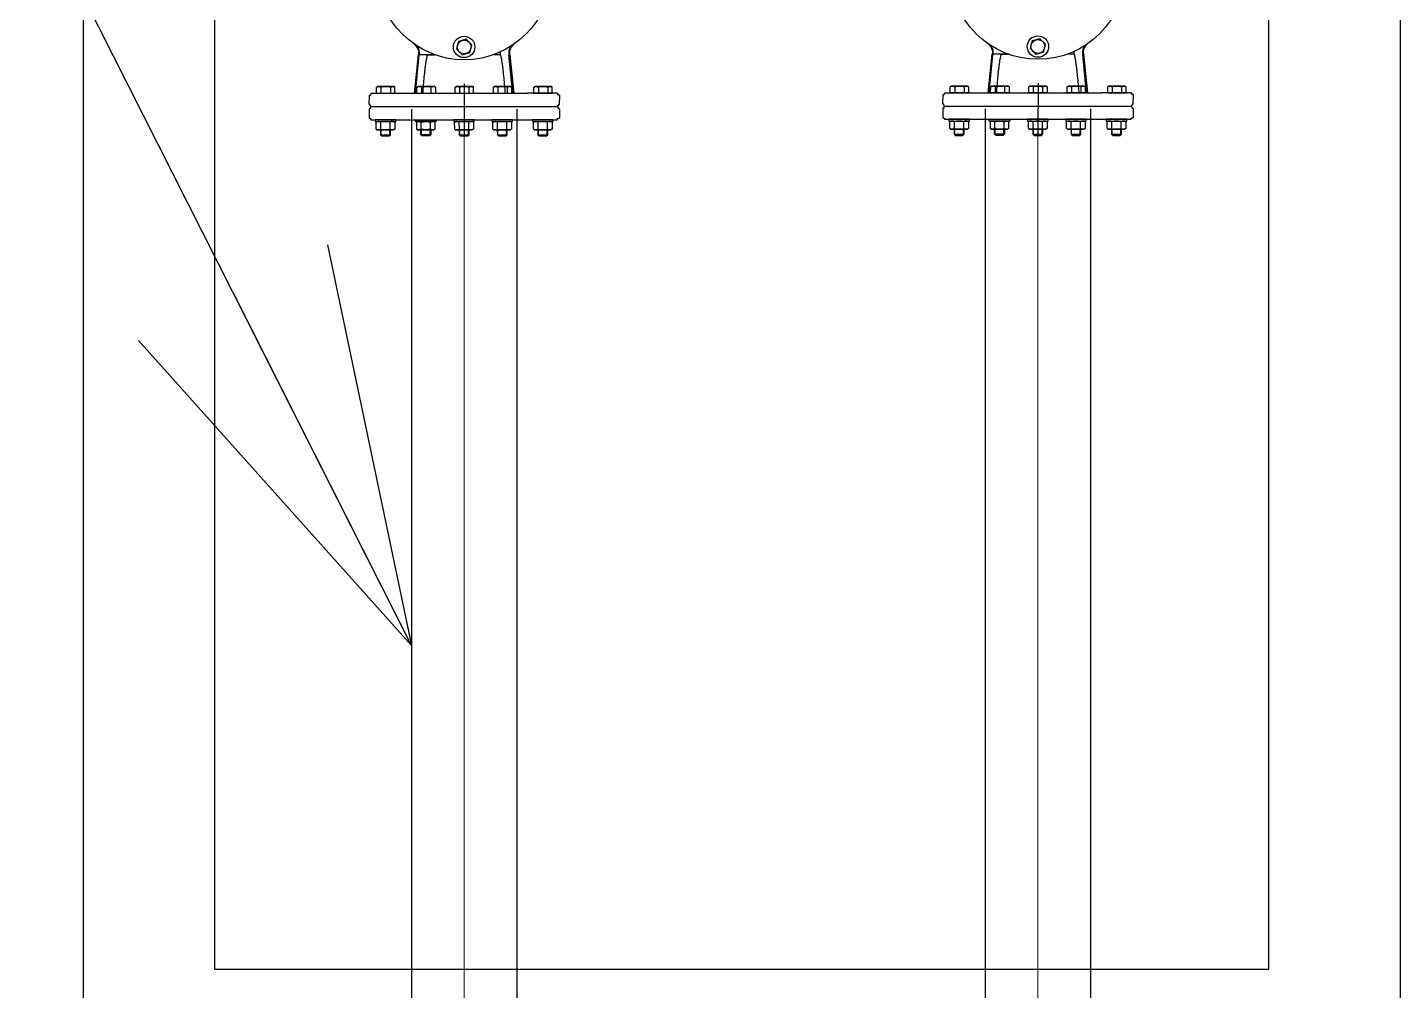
# Model space of a CAD drawing. Header units: millimetres. Extents: x -294625 to 2136527, y -251383 to 128331.
# Drawn here: x 1426385 to 1427426, y -202486 to -201755 of the extents above; entities that cross this region are included whole.
import ezdxf

# ---------------------------------------------------------------- set-up
doc = ezdxf.new("R2010")
doc.units = ezdxf.units.MM
for name, color, linetype, lineweight in [('0-2', 253, 'Continuous', 18), ('ICE-BP', 4, 'Continuous', 25), ('ICE-WALL', 3, 'Continuous', 25), ('N3-NOTE', 11, 'Continuous', 13)]:
    doc.layers.add(name, color=color, linetype=linetype, lineweight=lineweight)
doc.layers.add('H-N-FITTING-35', color=2, linetype='Continuous')
doc.styles.add('P-VNTIMEH', font='vntimeh.shx', dxfattribs={"width": 0.75, "height": 300})
doc.dimstyles.new('N-NOTE', dxfattribs={"dimtxt": 200, "dimasz": 30, "dimexe": 50, "dimexo": 50, "dimgap": 100, "dimtad": 1, "dimdec": 0, "dimdsep": 46, "dimtxsty": 'P-VNTIMEH', "dimblk": 'OPEN30', "dimcen": 0, "dimse1": 1, "dimse2": 1, "dimclrd": 256, "dimclre": 7, "dimclrt": 256, "dimadec": 0, "dimazin": 0, "dimtfac": 1, "dimtdec": 0, "dimtix": 1, "dimtmove": 2, "dimatfit": 3, "dimldrblk": 'OPEN30', "dimfxl": 1, "dimtolj": 1, "dimtzin": 0, "dimarcsym": 0})

# ---------------------------------------------------------------- blocks, each defined once
blk = doc.blocks.new('NUT')
at = {"linetype": 'Continuous'}
for p, q in [((-14.7, 12.1), (-13.1, 13)), ((-14.7, 0.9), (-13.1, 0)), ((-7.5, 1.1), (-7.5, 11.9)), ((7.5, 1.1), (7.5, 11.9)), ((14.7, 12.1), (13.1, 13)), ((14.7, 0.9), (13.1, 0))]:
    blk.add_line(p, q, dxfattribs=at)
blk.add_lwpolyline([(-16.5, 16), (-16.5, 13), (16.5, 13), (16.5, 16)], close=True)
for points in [[(-15, 1.1), (-15, 11.9)], [(-13.1, 13), (13.1, 13)], [(-13.1, 0), (13.1, 0)], [(13.1, 0), (-13.1, 0)], [(15, 11.9), (15, 1.1)]]:
    blk.add_lwpolyline(points, dxfattribs=at)
for centre, radius, start, end in [((-11.3, 6.1), 6.9, 57.0867, 122.9133), ((-11.3, 6.9), 6.9, 237.0867, 302.9133), ((0, -13), 26, 73.2213, 106.7787), ((0, 26), 26, 253.2213, 286.7787), ((11.3, 6.1), 6.9, 57.0867, 122.9133), ((11.3, 6.9), 6.9, 237.0867, 302.9133)]:
    blk.add_arc(centre, radius, start, end, dxfattribs=at)
blk = doc.blocks.new('_Open30')
at = {"color": 0, "linetype": 'ByBlock', "lineweight": -2}
for p, q in [((-1, 0.2679), (0, 0)), ((0, 0), (-1, -0.2679)), ((0, 0), (-1, 0))]:
    blk.add_line(p, q, dxfattribs=at)

msp = doc.modelspace()

# ---------------------------------------------------------------- linework, layer by layer
at = {"layer": '0-2'}
for p, q in [((1426716, -201817.2, 11.4), (1426716, -203080, 1)), ((1427151.3, -201816.9, 10.4), (1427151.3, -203079.6))]:
    msp.add_line(p, q, dxfattribs=at)
at = {"layer": 'H-N-FITTING-35', "ltscale": 1000}
for p, q in [((1426680, -201770, 10.8), (1426680.5, -201769.5, 10.8)), ((1426681.3, -201770, 10.8), (1426680, -201770, 10.8)), ((1426711.7, -201765.8, 13.1), (1426710.2, -201771.7, 13.1)), ((1426710.2, -201771.7, 13.1), (1426714.5, -201775.9, 13.1)), ((1426717.5, -201764.2, 13.1), (1426711.7, -201765.8, 13.1)), ((1426721.8, -201768.4, 13.1), (1426717.5, -201764.2, 13.1)), ((1426720.3, -201774.2, 13.1), (1426721.8, -201768.4, 13.1)), ((1426752, -201770, 10.8), (1426751.5, -201769.5, 10.8)), ((1427115.3, -201769.6, 9.8), (1427115.8, -201769.2, 9.8)), ((1427116.6, -201769.6, 9.8), (1427115.3, -201769.6, 9.8)), ((1427147, -201765.5, 12.1), (1427145.5, -201771.3, 12.1)), ((1427145.5, -201771.3, 12.1), (1427149.8, -201775.5, 12.1)), ((1427152.8, -201763.8, 12.1), (1427147, -201765.5, 12.1)), ((1427157.1, -201768, 12.1), (1427152.8, -201763.8, 12.1)), ((1427155.6, -201773.9, 12.1), (1427157.1, -201768, 12.1)), ((1427187.3, -201769.6, 9.8), (1427186.8, -201769.2, 9.8)), ((1426678.4, -201805.3, 10.8), (1426681.3, -201776, 10.8)), ((1426681.3, -201776, 10.8), (1426678.4, -201805.3, 10.8)), ((1426679, -201805.4, 10.8), (1426681.9, -201776.1, 10.8)), ((1426693.9, -201776, 10.8), (1426681.3, -201776, 10.8)), ((1426681.3, -201776, 10.8), (1426681.9, -201776.1, 10.8)), ((1426688.3, -201776, 10.8), (1426693.9, -201776, 10.8)), ((1426714.5, -201775.9, 13.1), (1426720.3, -201774.2, 13.1)), ((1426743.7, -201776, 10.8), (1426738.1, -201776, 10.8)), ((1426750.7, -201776, 10.8), (1426750, -201776.1, 10.8)), ((1426752.9, -201805.4, 10.8), (1426750, -201776.1, 10.8)), ((1426750.7, -201776, 10.8), (1426753.6, -201805.3, 10.8)), ((1427113.7, -201804.9, 9.8), (1427116.6, -201775.6, 9.8)), ((1427116.6, -201775.6, 9.8), (1427113.7, -201804.9, 9.8)), ((1427114.3, -201805.1, 9.8), (1427117.2, -201775.8, 9.8)), ((1427129.2, -201775.6, 9.8), (1427116.6, -201775.6, 9.8)), ((1427116.6, -201775.6, 9.8), (1427117.2, -201775.8, 9.8)), ((1427123.6, -201775.6, 9.8), (1427129.2, -201775.6, 9.8)), ((1427149.8, -201775.5, 12.1), (1427155.6, -201773.9, 12.1)), ((1427179, -201775.6, 9.8), (1427173.4, -201775.6, 9.8)), ((1427186, -201775.6, 9.8), (1427185.3, -201775.8, 9.8)), ((1427188.2, -201805.1, 9.8), (1427185.3, -201775.8, 9.8)), ((1427186, -201775.6, 9.8), (1427188.9, -201804.9, 9.8)), ((1426649.5, -201800.5, 11.4), (1426650.2, -201800.1, 11.4)), ((1426662.6, -201800, 11.4), (1426650.2, -201800.1, 11.4)), ((1426650.2, -201800.1, 11.4), (1426662.6, -201800, 11.4)), ((1426652.9, -201800.6, 11.4), (1426652.9, -201805.3, 11.4)), ((1426660, -201800.6, 11.4), (1426660, -201805.2, 11.4)), ((1426663.4, -201800.5, 11.4), (1426662.6, -201800, 11.4)), ((1426680.3, -201800.5, 11.4), (1426681, -201800, 11.4)), ((1426681, -201800, 11.4), (1426693.4, -201800.1, 11.4)), ((1426693.4, -201800.1, 11.4), (1426681, -201800, 11.4)), ((1426683.7, -201800.6, 11.4), (1426683.7, -201805.2, 11.4)), ((1426690.8, -201800.6, 11.4), (1426690.8, -201805.3, 11.4)), ((1426694.2, -201800.5, 11.4), (1426693.4, -201800.1, 11.4)), ((1426709.1, -201800.5, 11.4), (1426709.9, -201800.1, 11.4)), ((1426722.3, -201800, 11.4), (1426709.9, -201800.1, 11.4)), ((1426709.9, -201800.1, 11.4), (1426722.3, -201800, 11.4)), ((1426712.5, -201800.6, 11.4), (1426712.5, -201805.3, 11.4)), ((1426716.1, -201798, 11.4), (1426715.9, -201836.5, 11.4)), ((1426719.6, -201800.6, 11.4), (1426719.6, -201805.2, 11.4)), ((1426723, -201800.5, 11.4), (1426722.3, -201800, 11.4)), ((1426738.1, -201800.5, 11.4), (1426738.9, -201800.1, 11.4)), ((1426751.3, -201800, 11.4), (1426738.9, -201800.1, 11.4)), ((1426738.9, -201800.1, 11.4), (1426751.3, -201800, 11.4)), ((1426741.5, -201800.6, 11.4), (1426741.5, -201805.3, 11.4)), ((1426748.6, -201800.6, 11.4), (1426748.6, -201805.2, 11.4)), ((1426752, -201800.5, 11.4), (1426751.3, -201800, 11.4)), ((1426768.9, -201800.5, 11.4), (1426769.6, -201800.1, 11.4)), ((1426782, -201800, 11.4), (1426769.6, -201800.1, 11.4)), ((1426769.6, -201800.1, 11.4), (1426782, -201800, 11.4)), ((1426772.3, -201800.6, 11.4), (1426772.3, -201805.3, 11.4)), ((1426779.4, -201800.6, 11.4), (1426779.4, -201805.2, 11.4)), ((1426782.8, -201800.5, 11.4), (1426782, -201800, 11.4)), ((1427084.8, -201800.2, 10.4), (1427085.5, -201799.7, 10.4)), ((1427097.9, -201799.7, 10.4), (1427085.5, -201799.7, 10.4)), ((1427085.5, -201799.7, 10.4), (1427097.9, -201799.7, 10.4)), ((1427088.2, -201800.2, 10.4), (1427088.2, -201804.9, 10.4)), ((1427095.3, -201800.2, 10.4), (1427095.3, -201804.9, 10.4)), ((1427098.7, -201800.1, 10.4), (1427097.9, -201799.7, 10.4)), ((1427115.6, -201800.1, 10.4), (1427116.4, -201799.7, 10.4)), ((1427116.4, -201799.7, 10.4), (1427128.7, -201799.7, 10.4)), ((1427128.7, -201799.7, 10.4), (1427116.4, -201799.7, 10.4)), ((1427119, -201800.2, 10.4), (1427119, -201804.9, 10.4)), ((1427126.1, -201800.2, 10.4), (1427126.1, -201804.9, 10.4)), ((1427129.5, -201800.1, 10.4), (1427128.7, -201799.7, 10.4)), ((1427144.4, -201800.2, 10.4), (1427145.2, -201799.7, 10.4)), ((1427157.6, -201799.7, 10.4), (1427145.2, -201799.7, 10.4)), ((1427145.2, -201799.7, 10.4), (1427157.6, -201799.7, 10.4)), ((1427147.8, -201800.2, 10.4), (1427147.8, -201804.9, 10.4)), ((1427151.4, -201797.6, 10.4), (1427151.2, -201836.1, 10.4)), ((1427154.9, -201800.2, 10.4), (1427154.9, -201804.9, 10.4)), ((1427158.3, -201800.1, 10.4), (1427157.6, -201799.7, 10.4)), ((1427173.4, -201800.2, 10.4), (1427174.2, -201799.7, 10.4)), ((1427186.6, -201799.7, 10.4), (1427174.2, -201799.7, 10.4)), ((1427174.2, -201799.7, 10.4), (1427186.6, -201799.7, 10.4)), ((1427176.8, -201800.2, 10.4), (1427176.8, -201804.9, 10.4)), ((1427183.9, -201800.2, 10.4), (1427183.9, -201804.9, 10.4)), ((1427187.3, -201800.1, 10.4), (1427186.6, -201799.7, 10.4)), ((1427204.2, -201800.2, 10.4), (1427204.9, -201799.7, 10.4)), ((1427217.3, -201799.7, 10.4), (1427204.9, -201799.7, 10.4)), ((1427204.9, -201799.7, 10.4), (1427217.3, -201799.7, 10.4)), ((1427207.6, -201800.2, 10.4), (1427207.6, -201804.9, 10.4)), ((1427214.7, -201800.2, 10.4), (1427214.7, -201804.9, 10.4)), ((1427218.1, -201800.1, 10.4), (1427217.3, -201799.7, 10.4)), ((1426664.2, -201805.2, 11.4), (1426648.6, -201805.3, 11.4)), ((1426679.4, -201805.2, 11.4), (1426695, -201805.3, 11.4)), ((1426723.9, -201805.2, 11.4), (1426708.3, -201805.3, 11.4)), ((1426752.9, -201805.2, 11.4), (1426737.3, -201805.3, 11.4)), ((1426783.6, -201805.2, 11.4), (1426768, -201805.3, 11.4)), ((1427099.5, -201804.9, 10.4), (1427083.9, -201804.9, 10.4)), ((1427114.7, -201804.9, 10.4), (1427130.3, -201804.9, 10.4)), ((1427159.2, -201804.9, 10.4), (1427143.6, -201804.9, 10.4)), ((1427188.2, -201804.9, 10.4), (1427172.6, -201804.9, 10.4)), ((1427218.9, -201804.9, 10.4), (1427203.3, -201804.9, 10.4)), ((1426661.1, -201826.3, 11.4), (1426661.1, -201825.2, 11.4)), ((1427096.4, -201825.9, 10.4), (1427096.4, -201824.9, 10.4))]:
    msp.add_line(p, q, dxfattribs=at)
for points, elevation in [([(1426649.3, -201800.6), (1426649.3, -201805.3)], 11.4), ([(1426663.5, -201805.2), (1426663.5, -201800.6)], 11.4), ([(1426680.1, -201805.2), (1426680.1, -201800.6)], 11.4), ([(1426694.3, -201800.6), (1426694.3, -201805.3)], 11.4), ([(1426709, -201800.6), (1426709, -201805.3)], 11.4), ([(1426723.2, -201805.2), (1426723.2, -201800.6)], 11.4), ([(1426738, -201800.6), (1426738, -201805.3)], 11.4), ([(1426752.2, -201805.2), (1426752.2, -201800.6)], 11.4), ([(1426768.7, -201800.6), (1426768.7, -201805.3)], 11.4), ([(1426782.9, -201805.2), (1426782.9, -201800.6)], 11.4), ([(1427084.6, -201800.2), (1427084.6, -201804.9)], 10.4), ([(1427098.8, -201804.9), (1427098.8, -201800.2)], 10.4), ([(1427115.4, -201804.9), (1427115.5, -201800.2)], 10.4), ([(1427129.6, -201800.2), (1427129.6, -201804.9)], 10.4), ([(1427144.3, -201800.2), (1427144.3, -201804.9)], 10.4), ([(1427158.5, -201804.9), (1427158.5, -201800.2)], 10.4), ([(1427173.3, -201800.2), (1427173.3, -201804.9)], 10.4), ([(1427187.5, -201804.9), (1427187.5, -201800.2)], 10.4), ([(1427204, -201800.2), (1427204, -201804.9)], 10.4), ([(1427218.2, -201804.9), (1427218.2, -201800.2)], 10.4), ([(1426643.9, -201813.6), (1426644.2, -201806.5)], 10.9), ([(1426643.9, -201813.6), (1426644.2, -201806.5)], 10.9), ([(1426643.9, -201813.6), (1426644.2, -201806.5)], 10.9), ([(1426643.9, -201813.6), (1426643.9, -201813.2)], 10.9), ([(1426644.2, -201806.5), (1426644.2, -201806.5)], 10.9), ([(1426644.2, -201806.5), (1426645, -201806.5)], 10.9), ([(1426645, -201806.5), (1426645, -201806.1)], 10.9), ([(1426645, -201806.1), (1426645, -201806.1)], 10.9), ([(1426645, -201806.1), (1426645, -201806.1)], 10.9), ([(1426645, -201806.1), (1426645, -201806.1)], 10.9), ([(1426645, -201806.1), (1426645.4, -201806.1)], 10.9), ([(1426645.4, -201806.1), (1426645.4, -201805.2)], 10.9), ([(1426645.4, -201805.2), (1426645.4, -201805.2)], 10.9), ([(1426645.4, -201805.2), (1426669.6, -201805.2)], 10.9), ([(1426645.4, -201805.2), (1426669.6, -201805.2)], 10.9), ([(1426645.4, -201805.2), (1426764, -201805.2)], 10.9), ([(1426649.3, -201805.3), (1426663.5, -201805.2)], 11.4), ([(1426694.3, -201805.3), (1426680.1, -201805.2)], 11.4), ([(1426709, -201805.3), (1426723.2, -201805.2)], 11.4), ([(1426738, -201805.3), (1426752.2, -201805.2)], 11.4), ([(1426786.9, -201805.2), (1426764, -201805.2)], 10.9), ([(1426786.9, -201805.2), (1426764, -201805.2)], 10.9), ([(1426786.9, -201805.2), (1426764, -201805.2)], 10.9), ([(1426768.7, -201805.3), (1426782.9, -201805.2)], 11.4), ([(1426786.9, -201805.2), (1426786.9, -201805.2)], 10.9), ([(1426786.9, -201805.2), (1426786.9, -201805.2)], 10.9), ([(1426786.9, -201805.2), (1426786.9, -201806.1)], 10.9), ([(1426786.9, -201806.1), (1426787.8, -201806.1)], 10.9), ([(1426787.8, -201806.1), (1426787.8, -201806.1)], 10.9), ([(1426787.8, -201806.1), (1426787.8, -201806.1)], 10.9), ([(1426787.8, -201806.1), (1426787.8, -201806.1)], 10.9), ([(1426787.8, -201806.1), (1426787.8, -201806.5)], 10.9), ([(1426787.8, -201806.5), (1426788.6, -201806.5)], 10.9), ([(1426788.3, -201813.6), (1426788.6, -201806.5)], 10.9), ([(1426788.3, -201813.6), (1426788.6, -201806.5)], 10.9), ([(1426788.3, -201813.6), (1426788.6, -201806.5)], 10.9), ([(1427079.2, -201813.3), (1427079.5, -201806.1)], 9.9), ([(1427079.2, -201813.3), (1427079.5, -201806.1)], 9.9), ([(1427079.2, -201813.3), (1427079.5, -201806.1)], 9.9), ([(1427079.2, -201813.3), (1427079.2, -201812.8)], 9.9), ([(1427080, -201813.3), (1427079.2, -201813.3)], 9.9), ([(1427079.2, -201813.3), (1427079.2, -201813.3)], 9.9), ([(1427079.5, -201806.1), (1427079.5, -201806.1)], 9.9), ([(1427079.5, -201806.1), (1427080.3, -201806.1)], 9.9), ([(1427080, -201814.1), (1427080, -201813.3)], 9.9), ([(1427080, -201813.3), (1427080, -201813.3)], 9.9), ([(1427080.3, -201806.1), (1427080.3, -201805.7)], 9.9), ([(1427080.3, -201805.7), (1427080.3, -201805.7)], 9.9), ([(1427080.3, -201805.7), (1427080.3, -201805.7)], 9.9), ([(1427080.3, -201805.7), (1427080.3, -201805.7)], 9.9), ([(1427080.3, -201805.7), (1427080.7, -201805.7)], 9.9), ([(1427080.7, -201805.7), (1427080.7, -201804.9)], 9.9), ([(1427080.7, -201804.9), (1427080.7, -201804.9)], 9.9), ([(1427080.7, -201804.9), (1427104.9, -201804.9)], 9.9), ([(1427080.7, -201804.9), (1427104.9, -201804.9)], 9.9), ([(1427080.7, -201804.9), (1427199.3, -201804.9)], 9.9), ([(1427084.6, -201804.9), (1427098.8, -201804.9)], 10.4), ([(1427129.6, -201804.9), (1427115.4, -201804.9)], 10.4), ([(1427144.3, -201804.9), (1427158.5, -201804.9)], 10.4), ([(1427173.3, -201804.9), (1427187.5, -201804.9)], 10.4), ([(1427222.2, -201804.9), (1427199.3, -201804.9)], 9.9), ([(1427222.2, -201804.9), (1427199.3, -201804.9)], 9.9), ([(1427222.2, -201804.9), (1427199.3, -201804.9)], 9.9), ([(1427204, -201804.9), (1427218.2, -201804.9)], 10.4), ([(1427222.2, -201804.9), (1427222.2, -201804.9)], 9.9), ([(1427222.2, -201804.9), (1427222.2, -201804.9)], 9.9), ([(1427222.2, -201804.9), (1427222.2, -201805.7)], 9.9), ([(1427222.2, -201805.7), (1427223.1, -201805.7)], 9.9), ([(1427223.6, -201813.3), (1427222.8, -201813.3)], 9.9), ([(1427222.8, -201813.3), (1427222.8, -201814.1)], 9.9), ([(1427223.1, -201805.7), (1427223.1, -201805.7)], 9.9), ([(1427223.1, -201805.7), (1427223.1, -201805.7)], 9.9), ([(1427223.1, -201805.7), (1427223.1, -201805.7)], 9.9), ([(1427223.1, -201805.7), (1427223.1, -201806.1)], 9.9), ([(1427223.1, -201806.1), (1427223.9, -201806.1)], 9.9), ([(1427223.6, -201813.3), (1427223.9, -201806.1)], 9.9), ([(1427223.6, -201813.3), (1427223.9, -201806.1)], 9.9), ([(1427223.6, -201813.3), (1427223.9, -201806.1)], 9.9), ([(1427223.6, -201813.3), (1427223.6, -201813.3)], 9.9), ([(1427223.6, -201813.3), (1427223.6, -201813.3)], 9.9), ([(1426644.7, -201813.6), (1426643.9, -201813.6)], 10.9), ([(1426643.9, -201813.6), (1426643.9, -201813.6)], 10.9), ([(1426643.9, -201816.9), (1426643.9, -201824)], 10.9), ([(1426643.9, -201816.9), (1426643.9, -201824)], 10.9), ([(1426643.9, -201816.9), (1426643.9, -201824)], 10.9), ([(1426644.7, -201816.9), (1426643.9, -201816.9)], 10.9), ([(1426643.9, -201816.9), (1426643.9, -201816.9)], 10.9), ([(1426643.9, -201816.9), (1426643.9, -201817.3)], 10.9), ([(1426644.7, -201814.4), (1426644.7, -201813.6)], 10.9), ([(1426644.7, -201813.6), (1426644.7, -201813.6)], 10.9), ([(1426645.2, -201815.3), (1426644.7, -201814.4)], 10.9), ([(1426644.7, -201814.4), (1426644.7, -201814.4)], 10.9), ([(1426644.7, -201814.4), (1426644.7, -201814.4)], 10.9), ([(1426645.2, -201815.3), (1426644.7, -201816.1)], 10.9), ([(1426644.7, -201816.1), (1426644.7, -201816.1)], 10.9), ([(1426644.7, -201816.1), (1426644.7, -201816.1)], 10.9), ([(1426644.7, -201816.1), (1426644.7, -201816.9)], 10.9), ([(1426644.7, -201816.9), (1426644.7, -201816.9)], 10.9), ([(1426645.2, -201815.3), (1426645.2, -201815.3)], 10.9), ([(1426645.2, -201815.3), (1426645.2, -201815.3)], 10.9), ([(1426645.2, -201815.3), (1426786.7, -201815.3)], 10.9), ([(1426645.2, -201815.3), (1426786.7, -201815.3)], 10.9), ([(1426645.2, -201815.3), (1426786.7, -201815.3)], 10.9), ([(1426645.2, -201815.3), (1426645.2, -201815.3)], 10.9), ([(1426645.2, -201815.3), (1426645.2, -201815.3)], 10.9), ([(1426645.2, -201815.3), (1426786.7, -201815.3)], 10.9), ([(1426645.2, -201815.3), (1426786.7, -201815.3)], 10.9), ([(1426645.2, -201815.3), (1426786.7, -201815.3)], 10.9), ([(1426787.5, -201814.4), (1426786.7, -201815.3)], 10.9), ([(1426787.5, -201816.1), (1426786.7, -201815.3)], 10.9), ([(1426786.7, -201815.3), (1426786.7, -201815.3)], 10.9), ([(1426786.7, -201815.3), (1426786.7, -201815.3)], 10.9), ([(1426788.3, -201813.6), (1426787.5, -201813.6)], 10.9), ([(1426787.5, -201813.6), (1426787.5, -201814.4)], 10.9), ([(1426787.5, -201814.4), (1426787.5, -201814.4)], 10.9), ([(1426787.5, -201814.4), (1426787.5, -201814.4)], 10.9), ([(1426787.5, -201814.4), (1426787.5, -201814.4)], 10.9), ([(1426787.5, -201816.9), (1426787.5, -201816.1)], 10.9), ([(1426787.5, -201816.1), (1426787.5, -201816.1)], 10.9), ([(1426787.5, -201816.1), (1426787.5, -201816.1)], 10.9), ([(1426787.5, -201816.1), (1426787.5, -201816.1)], 10.9), ([(1426788.3, -201816.9), (1426787.5, -201816.9)], 10.9), ([(1426788.3, -201813.6), (1426788.3, -201813.6)], 10.9), ([(1426788.3, -201813.6), (1426788.3, -201813.6)], 10.9), ([(1426788.3, -201816.9), (1426788.3, -201824)], 10.9), ([(1426788.3, -201816.9), (1426788.3, -201824)], 10.9), ([(1426788.3, -201816.9), (1426788.3, -201824)], 10.9), ([(1426788.3, -201816.9), (1426788.3, -201816.9)], 10.9), ([(1426788.3, -201816.9), (1426788.3, -201816.9)], 10.9), ([(1427079.2, -201816.5), (1427079.2, -201823.7)], 9.9), ([(1427079.2, -201816.5), (1427079.2, -201823.7)], 9.9), ([(1427079.2, -201816.5), (1427079.2, -201823.7)], 9.9), ([(1427080, -201816.5), (1427079.2, -201816.5)], 9.9), ([(1427079.2, -201816.5), (1427079.2, -201816.5)], 9.9), ([(1427079.2, -201816.5), (1427079.2, -201816.9)], 9.9), ([(1427079.2, -201823.7), (1427079.2, -201823.7)], 9.9), ([(1427079.2, -201823.7), (1427080, -201823.7)], 9.9), ([(1427080.5, -201814.9), (1427080, -201814.1)], 9.9), ([(1427080, -201814.1), (1427080, -201814.1)], 9.9), ([(1427080, -201814.1), (1427080, -201814.1)], 9.9), ([(1427080.5, -201814.9), (1427080, -201815.7)], 9.9), ([(1427080, -201815.7), (1427080, -201815.7)], 9.9), ([(1427080, -201815.7), (1427080, -201815.7)], 9.9), ([(1427080, -201815.7), (1427080, -201816.5)], 9.9), ([(1427080, -201816.5), (1427080, -201816.5)], 9.9), ([(1427080, -201823.7), (1427080, -201824.1)], 9.9), ([(1427080.5, -201814.9), (1427080.5, -201814.9)], 9.9), ([(1427080.5, -201814.9), (1427080.5, -201814.9)], 9.9), ([(1427080.5, -201814.9), (1427222, -201814.9)], 9.9), ([(1427080.5, -201814.9), (1427222, -201814.9)], 9.9), ([(1427080.5, -201814.9), (1427222, -201814.9)], 9.9), ([(1427080.5, -201814.9), (1427080.5, -201814.9)], 9.9), ([(1427080.5, -201814.9), (1427080.5, -201814.9)], 9.9), ([(1427080.5, -201814.9), (1427222, -201814.9)], 9.9), ([(1427080.5, -201814.9), (1427222, -201814.9)], 9.9), ([(1427080.5, -201814.9), (1427222, -201814.9)], 9.9), ([(1427222.8, -201814.1), (1427222, -201814.9)], 9.9), ([(1427222.8, -201815.7), (1427222, -201814.9)], 9.9), ([(1427222, -201814.9), (1427222, -201814.9)], 9.9), ([(1427222, -201814.9), (1427222, -201814.9)], 9.9), ([(1427222.8, -201814.1), (1427222.8, -201814.1)], 9.9), ([(1427222.8, -201814.1), (1427222.8, -201814.1)], 9.9), ([(1427222.8, -201814.1), (1427222.8, -201814.1)], 9.9), ([(1427222.8, -201816.5), (1427222.8, -201815.7)], 9.9), ([(1427222.8, -201815.7), (1427222.8, -201815.7)], 9.9), ([(1427222.8, -201815.7), (1427222.8, -201815.7)], 9.9), ([(1427222.8, -201815.7), (1427222.8, -201815.7)], 9.9), ([(1427223.6, -201816.5), (1427222.8, -201816.5)], 9.9), ([(1427222.8, -201824.1), (1427222.8, -201823.7)], 9.9), ([(1427222.8, -201823.7), (1427223.6, -201823.7)], 9.9), ([(1427223.6, -201816.5), (1427223.6, -201823.7)], 9.9), ([(1427223.6, -201816.5), (1427223.6, -201823.7)], 9.9), ([(1427223.6, -201816.5), (1427223.6, -201823.7)], 9.9), ([(1427223.6, -201816.5), (1427223.6, -201816.5)], 9.9), ([(1427223.6, -201816.5), (1427223.6, -201816.5)], 9.9), ([(1426643.9, -201824), (1426643.9, -201824)], 10.9), ([(1426643.9, -201824), (1426644.7, -201824)], 10.9), ([(1426644.7, -201824), (1426644.7, -201824.4)], 10.9), ([(1426644.7, -201824.4), (1426644.7, -201824.4)], 10.9), ([(1426644.7, -201824.4), (1426644.7, -201824.4)], 10.9), ([(1426644.7, -201824.4), (1426644.7, -201824.4)], 10.9), ([(1426644.7, -201824.4), (1426645.2, -201824.4)], 10.9), ([(1426645.2, -201824.4), (1426645.2, -201825.2)], 10.9), ([(1426645.2, -201825.2), (1426645.2, -201825.2)], 10.9), ([(1426645.2, -201825.2), (1426669.4, -201825.2)], 10.9), ([(1426645.2, -201825.2), (1426786.7, -201825.2)], 10.9), ([(1426653, -201836.6), (1426653, -201832.8)], 11.4), ([(1426659.6, -201836.6), (1426659.6, -201832.8)], 11.4), ([(1426683.6, -201836.6), (1426683.6, -201832.8)], 11.4), ([(1426690.2, -201836.6), (1426690.2, -201832.8)], 11.4), ([(1426712.6, -201836.6), (1426712.6, -201832.8)], 11.4), ([(1426719.3, -201836.6), (1426719.2, -201832.8)], 11.4), ([(1426741.6, -201836.6), (1426741.6, -201832.8)], 11.4), ([(1426748.2, -201836.6), (1426748.2, -201832.8)], 11.4), ([(1426772.4, -201836.6), (1426772.4, -201832.8)], 11.4), ([(1426779, -201836.6), (1426779, -201832.8)], 11.4), ([(1426786.7, -201825.2), (1426786.7, -201824.4)], 10.9), ([(1426786.7, -201824.4), (1426787.5, -201824.4)], 10.9), ([(1426786.7, -201825.2), (1426786.7, -201825.2)], 10.9), ([(1426786.7, -201825.2), (1426786.7, -201825.2)], 10.9), ([(1426787.5, -201824.4), (1426787.5, -201824)], 10.9), ([(1426787.5, -201824), (1426788.3, -201824)], 10.9), ([(1426787.5, -201824.4), (1426787.5, -201824.4)], 10.9), ([(1426787.5, -201824.4), (1426787.5, -201824.4)], 10.9), ([(1426787.5, -201824.4), (1426787.5, -201824.4)], 10.9), ([(1427080, -201824.1), (1427080, -201824.1)], 9.9), ([(1427080, -201824.1), (1427080, -201824.1)], 9.9), ([(1427080, -201824.1), (1427080, -201824.1)], 9.9), ([(1427080, -201824.1), (1427080.5, -201824.1)], 9.9), ([(1427080.5, -201824.1), (1427080.5, -201824.9)], 9.9), ([(1427080.5, -201824.9), (1427080.5, -201824.9)], 9.9), ([(1427080.5, -201824.9), (1427104.7, -201824.9)], 9.9), ([(1427080.5, -201824.9), (1427222, -201824.9)], 9.9), ([(1427088.3, -201836.2), (1427088.3, -201832.5)], 10.4), ([(1427094.9, -201836.2), (1427094.9, -201832.4)], 10.4), ([(1427118.9, -201836.2), (1427118.9, -201832.4)], 10.4), ([(1427125.5, -201836.2), (1427125.5, -201832.5)], 10.4), ([(1427147.9, -201836.2), (1427147.9, -201832.5)], 10.4), ([(1427154.6, -201836.2), (1427154.5, -201832.4)], 10.4), ([(1427176.9, -201836.2), (1427176.9, -201832.5)], 10.4), ([(1427183.5, -201836.2), (1427183.5, -201832.4)], 10.4), ([(1427207.7, -201836.2), (1427207.7, -201832.5)], 10.4), ([(1427214.3, -201836.2), (1427214.3, -201832.4)], 10.4), ([(1427222, -201824.9), (1427222, -201824.1)], 9.9), ([(1427222, -201824.1), (1427222.8, -201824.1)], 9.9), ([(1427222, -201824.9), (1427222, -201824.9)], 9.9), ([(1427222, -201824.9), (1427222, -201824.9)], 9.9), ([(1427222.8, -201824.1), (1427222.8, -201824.1)], 9.9), ([(1427222.8, -201824.1), (1427222.8, -201824.1)], 9.9), ([(1427222.8, -201824.1), (1427222.8, -201824.1)], 9.9), ([(1426652.5, -201836.6), (1426660.1, -201836.6)], 11.4), ([(1426690.7, -201836.6), (1426683.1, -201836.6)], 11.4), ([(1426712.2, -201836.6), (1426719.7, -201836.6)], 11.4), ([(1426741.2, -201836.6), (1426748.7, -201836.6)], 11.4), ([(1426771.9, -201836.6), (1426779.5, -201836.6)], 11.4), ([(1427087.8, -201836.2), (1427095.4, -201836.2)], 10.4), ([(1427126, -201836.2), (1427118.4, -201836.2)], 10.4), ([(1427147.5, -201836.2), (1427155, -201836.2)], 10.4), ([(1427176.5, -201836.2), (1427184, -201836.2)], 10.4), ([(1427207.2, -201836.2), (1427214.8, -201836.2)], 10.4)]:
    msp.add_lwpolyline(points, dxfattribs=dict(at, elevation=elevation))
for points, elevation in [([(1426652.5, -201832.8), (1426652.5, -201836.6), (1426653.5, -201837.5), (1426659.1, -201837.5), (1426660.1, -201836.6), (1426660.1, -201832.8)], 11.4), ([(1426690.7, -201832.8), (1426690.7, -201836.6), (1426689.7, -201837.5), (1426684.1, -201837.5), (1426683.1, -201836.6), (1426683.1, -201832.8)], 11.4), ([(1426712.2, -201832.8), (1426712.2, -201836.6), (1426713.1, -201837.5), (1426718.8, -201837.5), (1426719.7, -201836.6), (1426719.7, -201832.8)], 11.4), ([(1426741.1, -201832.8), (1426741.2, -201836.6), (1426742.1, -201837.5), (1426747.8, -201837.5), (1426748.7, -201836.6), (1426748.7, -201832.8)], 11.4), ([(1426771.9, -201832.8), (1426771.9, -201836.6), (1426772.8, -201837.5), (1426778.5, -201837.5), (1426779.5, -201836.6), (1426779.5, -201832.8)], 11.4), ([(1427087.8, -201832.5), (1427087.8, -201836.2), (1427088.8, -201837.2), (1427094.4, -201837.2), (1427095.4, -201836.2), (1427095.4, -201832.4)], 10.4), ([(1427126, -201832.5), (1427126, -201836.2), (1427125, -201837.2), (1427119.4, -201837.2), (1427118.4, -201836.2), (1427118.4, -201832.4)], 10.4), ([(1427147.5, -201832.5), (1427147.5, -201836.2), (1427148.4, -201837.2), (1427154.1, -201837.2), (1427155, -201836.2), (1427155, -201832.4)], 10.4), ([(1427176.5, -201832.5), (1427176.5, -201836.2), (1427177.4, -201837.2), (1427183.1, -201837.2), (1427184, -201836.2), (1427184, -201832.4)], 10.4), ([(1427207.2, -201832.5), (1427207.2, -201836.2), (1427208.1, -201837.2), (1427213.8, -201837.2), (1427214.8, -201836.2), (1427214.8, -201832.4)], 10.4)]:
    msp.add_lwpolyline(points, close=True, dxfattribs=dict(at, elevation=elevation))
for centre, radius in [((1426716, -201713.7, 10.8), 66.1), ((1427151.3, -201713.3, 9.8), 66.1), ((1426716, -201770, 13.1), 8.12), ((1426716, -201770, 13.1), 5.23), ((1427151.3, -201769.7, 12.1), 8.12), ((1427151.3, -201769.7, 12.1), 5.23)]:
    msp.add_circle(centre, radius, dxfattribs=at)
for centre, radius, start, end in [((1426750.8, -201713.7, 10.8), 90.5, 217.0542, 218.4847), ((1426750.8, -201713.7, 10.8), 90.5, 217.0521, 218.4847), ((1426674.5, -201774.3, 10.8), 7.65, 345.9638, 38.4847), ((1426757.5, -201774.3, 10.8), 7.65, 141.5153, 194.0362), ((1426681.2, -201713.7, 10.8), 90.5, 321.5153, 322.9479), ((1427186.1, -201713.3, 9.8), 90.5, 217.0542, 218.4847), ((1427186.1, -201713.3, 9.8), 90.5, 217.0521, 218.4847), ((1427109.8, -201773.9, 9.8), 7.65, 345.9638, 38.4847), ((1427192.8, -201773.9, 9.8), 7.65, 141.5153, 194.0362), ((1427116.5, -201713.3, 9.8), 90.5, 321.5153, 322.9479)]:
    msp.add_arc(centre, radius, start, end, dxfattribs=at)
at = {"layer": 'H-N-FITTING-35', "ltscale": 1000, "extrusion": (0, 0, -1)}
for centre, radius, start, end in [((-1426674.5, -201774.3, -10.8), 6.96, 141.5153, 194.0362), ((-1426674.5, -201774.3, -10.8), 6.96, 141.5153, 194.0362), ((-1426750.8, -201713.7, -10.8), 89.8, 321.5153, 321.6465), ((-1426757.5, -201774.3, -10.8), 6.96, 345.9638, 38.4847), ((-1426681.2, -201713.7, -10.8), 89.8, 218.3535, 218.4847), ((-1427109.8, -201773.9, -9.8), 6.96, 141.5153, 194.0362), ((-1427109.8, -201773.9, -9.8), 6.96, 141.5153, 194.0362), ((-1427186.1, -201713.3, -9.8), 89.8, 321.5153, 321.6465), ((-1427192.8, -201773.9, -9.8), 6.96, 345.9638, 38.4847), ((-1427116.5, -201713.3, -9.8), 89.8, 218.3535, 218.4847)]:
    msp.add_arc(centre, radius, start, end, dxfattribs=at)
for centre, major_axis, start_param, end_param in [((1426651.1, -201803.3, 11.4), (-2.3, 2.3), 0.208471, 1.357363), ((1426656.5, -201812.3, 11.4), (8.69, 8.69), -1.080722, -0.495036), ((1426661.7, -201803.3, 11.4), (-2.3, 2.3), 0.208471, 1.357363), ((1426710.8, -201803.3, 11.4), (-2.3, 2.3), 0.208471, 1.357363), ((1426716.1, -201812.3, 11.4), (8.69, 8.69), -1.080722, -0.495036), ((1426721.4, -201803.3, 11.4), (-2.3, 2.3), 0.208471, 1.357363), ((1426739.8, -201803.3, 11.4), (-2.3, 2.3), 0.208471, 1.357363), ((1426745.1, -201812.3, 11.4), (8.69, 8.69), -1.080722, -0.495036), ((1426750.4, -201803.3, 11.4), (-2.3, 2.3), 0.208471, 1.357363), ((1426770.5, -201803.3, 11.4), (-2.3, 2.3), 0.208471, 1.357363), ((1426775.8, -201812.3, 11.4), (8.69, 8.69), -1.080722, -0.495036), ((1426781.1, -201803.3, 11.4), (-2.3, 2.3), 0.208471, 1.357363), ((1427086.4, -201803, 10.4), (-2.3, 2.3), 0.208471, 1.357363), ((1427091.8, -201812, 10.4), (8.69, 8.69), -1.080722, -0.495036), ((1427097, -201802.9, 10.4), (-2.3, 2.3), 0.208471, 1.357363), ((1427146.1, -201803, 10.4), (-2.3, 2.3), 0.208471, 1.357363), ((1427151.4, -201812, 10.4), (8.69, 8.69), -1.080722, -0.495036), ((1427156.7, -201802.9, 10.4), (-2.3, 2.3), 0.208471, 1.357363), ((1427175.1, -201803, 10.4), (-2.3, 2.3), 0.208471, 1.357363), ((1427180.4, -201812, 10.4), (8.69, 8.69), -1.080722, -0.495036), ((1427185.7, -201802.9, 10.4), (-2.3, 2.3), 0.208471, 1.357363), ((1427205.8, -201803, 10.4), (-2.3, 2.3), 0.208471, 1.357363), ((1427211.1, -201812, 10.4), (8.69, 8.69), -1.080722, -0.495036), ((1427216.4, -201802.9, 10.4), (-2.3, 2.3), 0.208471, 1.357363)]:
    msp.add_ellipse(centre, major_axis=major_axis, ratio=1, start_param=start_param, end_param=end_param, dxfattribs=at)
at = {"layer": 'H-N-FITTING-35', "ltscale": 1000}
for centre, major_axis, start_param, end_param in [((1426681.9, -201803.3, 11.4), (-2.3, 2.3), -1.362436, -0.213545), ((1426687.2, -201812.3, 11.4), (8.69, 8.69), 0.489963, 1.075649), ((1426692.6, -201803.3, 11.4), (-2.3, 2.3), -1.362436, -0.213545), ((1427117.2, -201802.9, 10.4), (-2.3, 2.3), -1.362436, -0.213545), ((1427122.5, -201812, 10.4), (8.69, 8.69), 0.489963, 1.075649), ((1427127.9, -201803, 10.4), (-2.3, 2.3), -1.362436, -0.213545)]:
    msp.add_ellipse(centre, major_axis=major_axis, ratio=1, start_param=start_param, end_param=end_param, dxfattribs=at)
for points in [[(1426684.7, -201805.3, 10.8), (1426686.5, -201781.4, 10.8), (1426688.3, -201776, 10.8)], [(1426747.3, -201805.3, 10.8), (1426745.4, -201781.4, 10.8), (1426743.7, -201776, 10.8)], [(1427120, -201804.9, 9.8), (1427121.8, -201781.1, 9.8), (1427123.6, -201775.6, 9.8)], [(1427182.6, -201804.9, 9.8), (1427180.7, -201781.1, 9.8), (1427179, -201775.6, 9.8)]]:
    msp.add_rational_spline(points, [1, 1.00120837924, 1], degree=2, dxfattribs=at)
for points in [[(1426743.7, -201776, 10.8), (1426743.7, -201775.8, 10.8), (1426743.6, -201775.7, 10.8), (1426743.6, -201775.3, 10.8), (1426743.5, -201775.1, 10.8), (1426743.5, -201774.7, 10.8), (1426743.5, -201774.5, 10.8), (1426743.5, -201774.1, 10.8), (1426743.5, -201774, 10.8), (1426743.5, -201773.8, 10.8)], [(1427179, -201775.6, 9.8), (1427179, -201775.5, 9.8), (1427178.9, -201775.3, 9.8), (1427178.9, -201775, 9.8), (1427178.8, -201774.8, 9.8), (1427178.8, -201774.3, 9.8), (1427178.8, -201774.1, 9.8), (1427178.8, -201773.8, 9.8), (1427178.8, -201773.6, 9.8), (1427178.8, -201773.4, 9.8)]]:
    msp.add_open_spline(points, degree=3, knots=[29.776403, 29.776403, 29.776403, 29.776403, 30.354651, 30.354651, 31.221778, 31.221778, 32.088904, 32.088904, 32.800462, 32.800462, 32.800462, 32.800462], dxfattribs=at)
at = {"layer": 'ICE-BP', "ltscale": 1000}
for p, q in [((1426676, -201817.2, 11.4), (1426676, -203080, 1)), ((1426756, -201817.2, 11.4), (1426756, -203080, 1)), ((1427111.3, -201816.9, 10.4), (1427111.3, -203079.6)), ((1427191.3, -201816.9, 10.4), (1427191.3, -203079.6))]:
    msp.add_line(p, q, dxfattribs=at)
at = {"layer": 'ICE-WALL', "lineweight": 30, "ltscale": 500}
for points in [[(1426426.9, -202569.7), (1427426.5, -202569.7), (1427426.5, -200869.7), (1426426.9, -200869.7)], [(1426526.5, -202469.7), (1427326.5, -202469.7), (1427326.5, -200969.7), (1426526.5, -200969.7)]]:
    msp.add_lwpolyline(points, close=True, dxfattribs=at)

# ---------------------------------------------------------------- block references
at = {"layer": 'H-N-FITTING-35', "ltscale": 1000}
for p, xscale, yscale, zscale, rotation in [((1426656.3, -201832.8, 11.4), 0.472607573559054, 0.472607573559054, 0.472607573559054, 0.1421569624566085), ((1426686.9, -201832.8, 11.4), -0.4726075735473662, 0.4726075735473662, 0.4726075735473662, 359.8514848173361), ((1426715.9, -201832.8, 11.4), 0.472607573559054, 0.472607573559054, 0.472607573559054, 0.1421569624566085), ((1426744.9, -201832.8, 11.4), 0.472607573559054, 0.472607573559054, 0.472607573559054, 0.1421569624566085), ((1426775.7, -201832.8, 11.4), 0.472607573559054, 0.472607573559054, 0.472607573559054, 0.1421569624566085), ((1427091.6, -201832.4, 10.4), 0.472607573559054, 0.472607573559054, 0.472607573559054, 0.1421569624566085), ((1427122.2, -201832.4, 10.4), -0.4726075735473662, 0.4726075735473662, 0.4726075735473662, 359.8514848173361), ((1427151.2, -201832.4, 10.4), 0.472607573559054, 0.472607573559054, 0.472607573559054, 0.1421569624566085), ((1427180.2, -201832.4, 10.4), 0.472607573559054, 0.472607573559054, 0.472607573559054, 0.1421569624566085), ((1427211, -201832.4, 10.4), 0.472607573559054, 0.472607573559054, 0.472607573559054, 0.1421569624566085)]:
    msp.add_blockref('NUT', p, dxfattribs=dict(at, xscale=xscale, yscale=yscale, zscale=zscale, rotation=rotation))

# ---------------------------------------------------------------- leaders
at = {"layer": 'N3-NOTE'}
msp.add_leader([(1426676, -202224.1), (1425592.1, -200079.2), (1423199.1, -200079.2)], dimstyle='N-NOTE', override={"dimasz": 300, "dimtad": 0}, dxfattribs=at)

doc.saveas('drawing.dxf')
